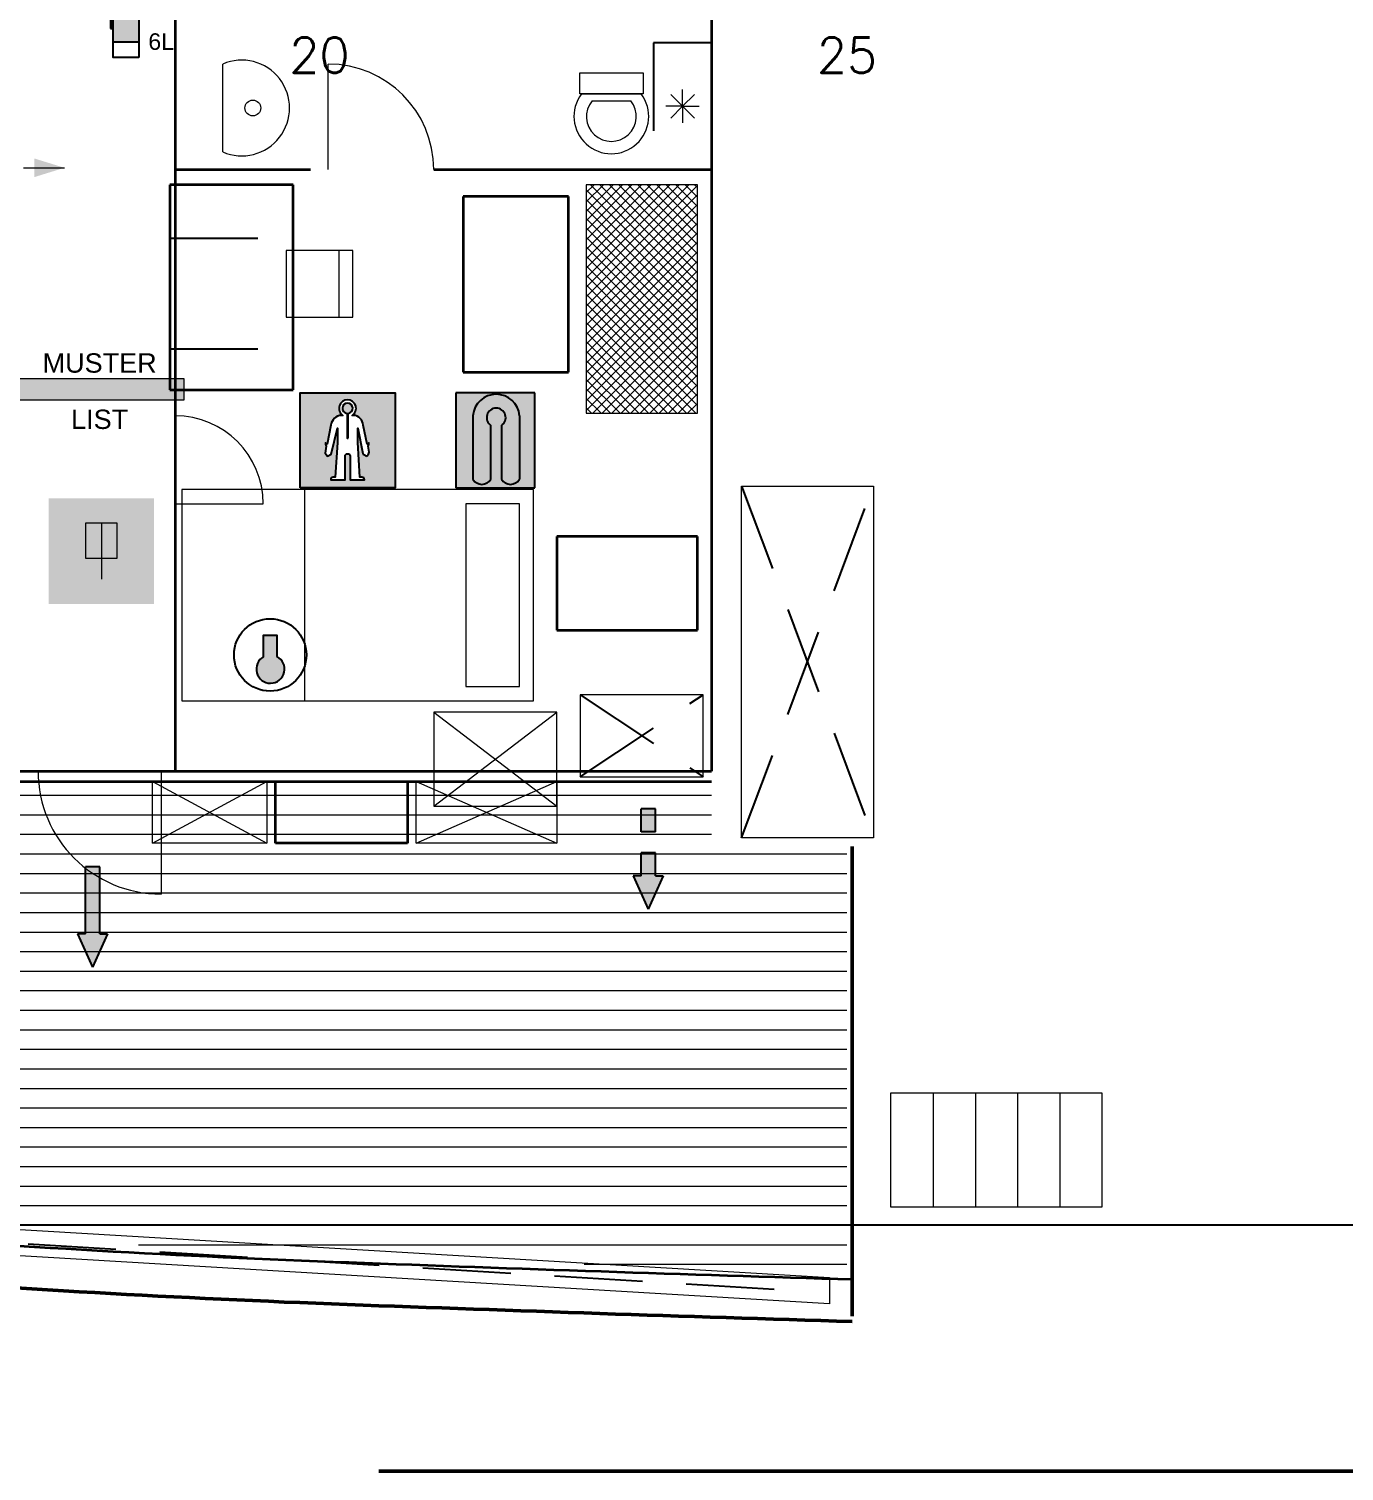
# Model space of a CAD drawing. Header units: millimetres. Extents: x -5000 to 92500, y -73000 to 27580.
# Drawn here: x 10348 to 17827, y -19401 to -11200 of the extents above; entities that cross this region are included whole.
import ezdxf
from ezdxf.enums import TextEntityAlignment as Align

# ---------------------------------------------------------------- set-up
doc = ezdxf.new("R2010")
doc.units = ezdxf.units.MM
doc.linetypes.add('DASHED_S', pattern=[750, 500, -250])
for name, color, linetype, lineweight in [('DASHED', 8, 'DASHED_S', 25), ('DETAIL', 9, 'Continuous', 13), ('DOOR', 4, 'Continuous', 18), ('FRAMES', 7, 'Continuous', 18), ('HULL', 7, 'Continuous', 50), ('STAIR', 6, 'Continuous', 18), ('STRUCT', 7, 'Continuous', 35), ('SYM-FF', 1, 'Continuous', 18), ('SYM-LSA', 3, 'Continuous', 18)]:
    doc.layers.add(name, color=color, linetype=linetype, lineweight=lineweight)
for name, color, linetype in [('dotted', 140, 'Continuous'), ('INER2', 151, 'Continuous'), ('out line', 230, 'Continuous'), ('SYMBOL', 31, 'Continuous'), ('VENT', 210, 'Continuous')]:
    doc.layers.add(name, color=color, linetype=linetype)
doc.styles.add('ARIAL', font='arial.ttf')
doc.styles.add('ROMANS', font='romans.shx')
doc.styles.add('SHIP', font='arial.ttf')
picture_1 = doc.add_image_def('image1.png', size_in_pixel=(1175, 900))
picture_2 = doc.add_image_def('image6.png', size_in_pixel=(4825, 900))

# ---------------------------------------------------------------- blocks, each defined once
blk = doc.blocks.new('POW 6KG')
at = {"layer": 'SYMBOL'}
h = blk.add_hatch(color=256, dxfattribs=at)
edge = h.paths.add_edge_path()
edge.add_line((-2247.4200258136975, -963.6192009591352), (-2247.303244625587, -963.6313865110191))
edge.add_line((-2247.303244625586, -963.6313865110193), (-2247.303244625586, -963.6190156958179))
edge.add_line((-2247.303244625586, -963.6190156958178), (-2247.4200258136966, -963.5965232628474))
edge.add_line((-2247.4200258136975, -963.5965232628474), (-2247.4200258136975, -963.5591904380902))
edge.add_line((-2247.4200258136975, -963.5591904380902), (-2247.279354521114, -963.5139095164924))
edge.add_line((-2247.279354521114, -963.5139095164924), (-2247.2901027316816, -963.4829566592714))
edge.add_line((-2247.2901027316816, -963.4829566592714), (-2247.5008851237453, -963.5283972702543))
edge.add_line((-2247.5008851237453, -963.5283972702543), (-2247.5008851237453, -963.614507001039))
h = blk.add_hatch(color=1, dxfattribs=at)
edge = h.paths.add_edge_path()
edge.add_line((-2247.2835674029097, -963.9244697578424), (-2247.6339577464537, -963.9244697578424))
edge.add_line((-2247.6339577464537, -963.9244697578424), (-2247.6339577464537, -964.0815855530288))
edge.add_arc((-2248.4661956785344, -964.1723856929001), 0.83717658889531, 353.7734533444123, 366.2265466555944, ccw=False)
edge.add_line((-2247.6339577464537, -964.2631858327713), (-2247.6339577464537, -964.4822860818001))
edge.add_line((-2247.6339577464537, -964.4822860818001), (-2247.2835674029097, -964.4822860818001))
edge.add_line((-2247.2835674029097, -964.4822860818001), (-2247.2835674029097, -963.9244697578424))
h.paths.add_polyline_path([(-2247.2835674029097, -964.6955419585124), (-2247.6339577464537, -964.6955419585123)])
edge = h.paths.add_edge_path()
edge.add_arc((-2247.4587625746817, -963.8639963246401), 0.17519517177217, 90.0000000002523, 172.1500419076046)
edge.add_line((-2247.632316015092, -963.8400682755318), (-2247.285209134272, -963.8400682755318))
edge.add_arc((-2247.4587625746817, -963.8639963246395), 0.17519517177161, 7.849958092273762, 90.0000000002523)
at = {"layer": 'dotted', "color": 6}
for points in [[(-2247.2900775207227, -963.4825057487608), (-2247.5008599127864, -963.5279463597437)], [(-2247.5008599127864, -963.5264930562929), (-2247.5008599127864, -963.6126027870775)], [(-2247.5008599127864, -963.6393654191772), (-2247.5008599127864, -963.6925324615634)], [(-2247.4200006027386, -963.5587395275796), (-2247.279329310155, -963.5134586059819)], [(-2247.4200006027386, -963.594619048886), (-2247.4200006027386, -963.5572862241289)], [(-2247.303219414627, -963.6171114818565), (-2247.4200006027386, -963.594619048886)], [(-2247.4200006027386, -963.6172967451739), (-2247.303219414627, -963.6294822970578)], [(-2247.4200006027386, -963.6925324615634), (-2247.4200006027386, -963.6172967451739)], [(-2247.303219414627, -963.6294822970578), (-2247.303219414627, -963.6171114818565)], [(-2247.279329310155, -963.5134586059819), (-2247.2900775207227, -963.4825057487608)], [(-2247.6339836981724, -963.8394787990538), (-2247.2868768173525, -963.8394787990538)], [(-2247.2852350859903, -963.9238802813645), (-2247.635625429534, -963.9238802813645)], [(-2247.6699285557634, -964.3016589398558), (-2247.6432174518322, -964.302038881887)], [(-2247.635625429534, -964.481696605322), (-2247.2852350859903, -964.481696605322)]]:
    blk.add_lwpolyline(points, dxfattribs=at)
blk.add_lwpolyline([(-2247.2852350859903, -964.6949524820343), (-2247.635625429534, -964.6949524820343), (-2247.635625429534, -963.8634068481617, -0.4142135623731), (-2247.4604302577623, -963.68821167639), (-2247.4604302577627, -963.68821167639, -0.4142135623731), (-2247.2852350859903, -963.8634068481617)], format="xyb", close=True, dxfattribs=at)
blk.add_lwpolyline([(-2247.5008599127864, -963.6925324615634, -0.10687168047263), (-2247.4200006027386, -963.6925324615634)], format="xyb", dxfattribs=at)
for points, knots in [([(-2247.5008599127864, -963.6126027870775), (-2247.5138353670136, -963.611818137293), (-2247.5269686732836, -963.6110325661814), (-2247.5675897126575, -963.6094031084076), (-2247.5952186930217, -963.6093630056149), (-2247.649180275673, -963.6169242005394), (-2247.6757347664966, -963.624630534879), (-2247.712304040535, -963.6474995596722), (-2247.7241489243174, -963.6576078061258), (-2247.744634411712, -963.6806518146544), (-2247.7534438275766, -963.6935720359893), (-2247.7693142810845, -963.7239286580855), (-2247.7756720042466, -963.7417860508898), (-2247.782417261523, -963.7782765605451), (-2247.78268838591, -963.7963627887021), (-2247.7773673663637, -963.8468145087884), (-2247.7666456921384, -963.8778500667919), (-2247.7456639098223, -963.927809419441), (-2247.7362048103514, -963.9475461222388), (-2247.7185905318324, -963.9855508920193), (-2247.7102843292932, -964.0039546570948), (-2247.695509105466, -964.0412941947288), (-2247.6892792978524, -964.0600588686609), (-2247.6798712058526, -964.0989041065964), (-2247.676544679206, -964.118929918529), (-2247.6696179784703, -964.1805218293846), (-2247.669100531779, -964.2235949661718), (-2247.6696050269984, -964.2789056648525), (-2247.6697664109593, -964.2902596569063), (-2247.6699285557634, -964.3016589398558)], [0.02710420956609, 0.02710420956609, 0.02710420956609, 0.02710420956609, 0.68084600824012, 0.68084600824012, 2.04253802472036, 2.04253802472036, 3.40423004120059, 3.40423004120059, 4.12641527205994, 4.12641527205994, 4.84860050291928, 4.84860050291928, 5.71813607233493, 5.71813607233493, 6.58767164175058, 6.58767164175058, 8.21871054384186, 8.21871054384186, 9.36402783654328, 9.36402783654328, 10.50934512924469, 10.50934512924469, 11.71664225434547, 11.71664225434547, 12.92393937944624, 12.92393937944624, 15.33853362964778, 15.33853362964778, 15.95792211018921, 15.95792211018921, 15.95792211018921, 15.95792211018921]), ([(-2247.6432174518322, -964.302038881887), (-2247.64200770984, -964.2169902654309), (-2247.64022887376, -964.0919325684836), (-2247.7166600718388, -963.9255022129115), (-2247.7811691449115, -963.7899836826379), (-2247.687585125977, -963.6280697126308), (-2247.5747210229824, -963.634897284362), (-2247.5008599127864, -963.6393654191772)], [0, 0, 0, 0, 297.9444576891252, 438.10527730470756, 661.8652525674617, 788.6914664628506, 1028.865983544751, 1028.865983544751, 1028.865983544751, 1028.865983544751])]:
    blk.add_open_spline(points, degree=3, knots=knots, dxfattribs=at)
at = {"layer": 'dotted', "color": 6, "style": 'ARIAL'}
for s, p in [('p', (-2247.105630040249, -964.110382849905)), ('6L', (-2247.155265892728, -964.5910768663555))]:
    blk.add_text(s, height=0.22566813876348, dxfattribs=at).set_placement(p)
blk = doc.blocks.new('FPR-FIRE EXTINGUISHER (POWDER)')
at = {"layer": 'dotted', "color": 51, "xscale": 0.45989954711139, "yscale": 0.45989954711139}
blk.add_blockref('POW 6KG', (1033.5726218828254, 443.38396989536614), dxfattribs=at)
blk = doc.blocks.new('heat detector')
at = {"layer": 'INER2'}
blk.add_hatch(color=242, dxfattribs=at).paths.add_polyline_path([(3383.5605160263844, -6499.3408005368565), (3383.5605160263844, -6499.132738803819), (3383.4313646197957, -6499.132738803819), (3383.4313646197957, -6499.342690502762, 4.00236905426871)])
at = {"layer": 'INER2', "color": 240}
blk.add_lwpolyline([(3383.4313646197957, -6499.342690502762), (3383.4313646197957, -6499.132738803819), (3383.5605160263844, -6499.132738803819), (3383.5605160263844, -6499.3408005368565)], dxfattribs=at)
at = {"layer": 'INER2', "color": 7}
blk.add_circle((3383.4953178791966, -6499.325617347051), 0.35153865267121, dxfattribs=at)
at = {"layer": 'INER2', "color": 240}
blk.add_arc((3383.4977133554025, -6499.462906233059), 0.13730978307247, 118.89491751812581, 62.78186392625075, dxfattribs=at)
blk = doc.blocks.new('FPR-TEMPERATURE DETECTOR')
at = {"layer": 'INER2', "color": 3, "xscale": 0.64519499421843, "yscale": 0.64519499421843}
blk.add_blockref('heat detector', (-2183.0142420571533, 4193.332354107924), dxfattribs=at)
blk = doc.blocks.new('MANUAL_CALL_POINT')
at = {"true_color": 0xe1232d}
h = blk.add_hatch(color=7, dxfattribs=at)
h.dxf.hatch_style = 1
h.paths.add_polyline_path([(-300, -300), (300, -300), (300, 300), (-300, 300)])
blk.add_line((0, 160), (0, -160))
blk.add_lwpolyline([(-90, -40), (90, -40), (90, 160), (-90, 160)], close=True)
blk = doc.blocks.new('MUSTER_LIST')
at = {"true_color": 0x6eb432}
h = blk.add_hatch(color=7, dxfattribs=at)
h.dxf.hatch_style = 1
h.paths.add_polyline_path([(-480, -60), (480, -60), (480, 60), (-480, 60)])
blk.add_lwpolyline([(-480, -60), (480, -60), (480, 60), (-480, 60)], close=True)
at = {"style": 'SHIP'}
for s, p in [('MUSTER', (0, 150)), ('LIST', (0, -170))]:
    blk.add_text(s, height=110, dxfattribs=at).set_placement(p, align=Align.MIDDLE_CENTER)
blk = doc.blocks.new('ES')
at = {"layer": 'INER2'}
h = blk.add_hatch(color=80, dxfattribs=at)
h.paths.add_polyline_path([(-2246.8132869839164, -1004.015652249382), (-2247.4613667942763, -1004.015652249382), (-2247.4613667942763, -1004.11021642055, -0.74587843385225), (-2247.40022800027, -1004.3232297269955), (-2247.3805776743275, -1004.3232297269955, -0.3963028580584), (-2247.251636437758, -1004.4567811892465), (-2247.1970118179283, -1004.7164246281752), (-2247.1732636601455, -1004.6979608155606), (-2247.1732636601455, -1004.7164246281753), (-2247.1811797166515, -1004.7428015027232), (-2247.1699807873765, -1004.8256422713201, -0.21397488306622), (-2247.177677302809, -1004.8516978448869), (-2247.1996505034303, -1004.8773235642112), (-2247.2390756870955, -1004.8586555330896, -0.17313174586296), (-2247.2548632000753, -1004.8428776606044), (-2247.323565897854, -1004.4974965698581), (-2247.323565897854, -1004.6926854423755), (-2247.2935978845176, -1005.1674691885501), (-2247.2661041610095, -1005.1674691885501, -0.4142135623731), (-2247.2329081473094, -1005.2006652022501), (-2247.2329081473094, -1005.2043968094683), (-2247.4281707805762, -1005.2043968094683), (-2247.4281707805762, -1004.878867325867, 0.41421356237306), (-2247.4613667942763, -1004.8456713121669), (-2247.4613667942763, -1005.3118118701013), (-2246.8132869839164, -1005.3118118701013)])
h.paths.add_polyline_path([(-2247.544369686406, -1004.3232297269955), (-2247.5247193604637, -1004.3232297269955, -0.7533561328392), (-2247.4613667942763, -1004.11021642055), (-2247.4613667942763, -1004.015652249382), (-2248.109446604636, -1004.015652249382), (-2248.109446604636, -1005.3118118701013), (-2247.4613667942763, -1005.3118118701013), (-2247.4613667942763, -1004.8457452103199, 0.43389836650549), (-2247.4967765801575, -1004.878867325867), (-2247.4967765801575, -1005.2043968094683), (-2247.6920392134243, -1005.2043968094683), (-2247.6920392134243, -1005.2006652022502, -0.41421356237453), (-2247.6588431997243, -1005.1674691885501), (-2247.631349476216, -1005.1674691885501), (-2247.6013814628795, -1004.6926854423754), (-2247.6013814628795, -1004.4974965698582), (-2247.686052532211, -1004.8535843784114), (-2247.7361875332786, -1004.8773235642112), (-2247.7678517417, -1004.8403959389817), (-2247.7546583200574, -1004.7428015027232), (-2247.7625743765634, -1004.7164246281753), (-2247.7625743765634, -1004.6979608155606), (-2247.7388262187806, -1004.7164246281752), (-2247.690321892294, -1004.4567811892465, -0.37187490644706)])
h.paths.add_polyline_path([(-2247.4613667942763, -1004.1546057987315, 0.96127593022853), (-2247.469194435545, -1004.2967144939998), (-2247.469194435545, -1004.6320186270351), (-2247.4613667942763, -1004.6320186270351)])
h.paths.add_polyline_path([(-2247.4613667942763, -1004.1546057987315), (-2247.4613667942763, -1004.6320186270351), (-2247.455752925189, -1004.6320186270351), (-2247.455752925189, -1004.2967144939998, 0.94643379716991)])
at = {"layer": 'dotted', "color": 6}
blk.add_line((-2247.690278011354, -1005.203320252697), (-2247.4950153780874, -1005.203320252697), dxfattribs=at)
blk.add_lwpolyline([(-2248.107685402566, -1005.31073531333), (-2248.107685402566, -1004.0145756926107), (-2246.8115257818463, -1004.0145756926107), (-2246.8115257818463, -1005.31073531333)], close=True, dxfattribs=at)
for points in [[(-2247.19788930136, -1004.8762470074399), (-2247.175916100739, -1004.8506212881158, 0.21397488306644), (-2247.1682195853064, -1004.8245657145488), (-2247.1794185145814, -1004.7417249459519), (-2247.1715024580753, -1004.7153480714039), (-2247.1715024580753, -1004.6968842587893), (-2247.195250615858, -1004.7153480714039), (-2247.249875235688, -1004.4557046324752, 0.39630285805848), (-2247.3788164722578, -1004.3221531702242), (-2247.3984667982, -1004.3221531702242, 3.42222312236389), (-2247.5229581583935, -1004.3221531702242), (-2247.542608484336, -1004.3221531702242, 0.37187490644685), (-2247.6885606902238, -1004.4557046324752), (-2247.7370650167104, -1004.7153480714039), (-2247.7608131744933, -1004.6968842587893), (-2247.7608131744933, -1004.7153480714039), (-2247.7528971179872, -1004.7417249459519), (-2247.7660905396297, -1004.8393193822105), (-2247.7344263312084, -1004.8762470074399), (-2247.6842913301407, -1004.8525078216401), (-2247.5996202608094, -1004.4964200130869), (-2247.5996202608094, -1004.6916088856041), (-2247.629588274146, -1005.1663926317788), (-2247.657081997654, -1005.1663926317788, 0.4142135623731), (-2247.690278011354, -1005.1995886454788), (-2247.690278011354, -1005.203320252697), (-2247.4950153780874, -1005.203320252697), (-2247.4950153780874, -1004.8777907690957, -0.41421356237311), (-2247.4618193643873, -1004.8445947553956), (-2247.459605592206, -1004.8445947553956, -0.41421356237308), (-2247.426409578506, -1004.8777907690957), (-2247.426409578506, -1005.203320252697), (-2247.2311469452393, -1005.203320252697), (-2247.2311469452393, -1005.1995886454788, 0.4142135623731), (-2247.2643429589393, -1005.1663926317788), (-2247.2918366824474, -1005.1663926317788), (-2247.321804695784, -1004.6916088856041), (-2247.321804695784, -1004.4964200130869), (-2247.253101998005, -1004.8418011038331, 0.17313174586298), (-2247.2373144850253, -1004.8575789763183)], [(-2247.4539917231186, -1004.6309420702638), (-2247.4539917231186, -1004.2956379372285, 21.14603103497981), (-2247.467433233475, -1004.2956379372285), (-2247.467433233475, -1004.6309420702638)]]:
    blk.add_lwpolyline(points, format="xyb", close=True, dxfattribs=at)
blk = doc.blocks.new('FPR-IMMERSION SUIT')
at = {"layer": 'dotted', "color": 1, "xscale": 0.45989954711139, "yscale": 0.45989954711139}
blk.add_blockref('ES', (1033.606059751016, 462.044147819528), dxfattribs=at)
blk = doc.blocks.new('LJ')
at = {"layer": 'dotted'}
blk.add_hatch(color=51, dxfattribs=at).paths.add_polyline_path([(-2247.773030828383, -989.9803595086174), (-2247.773030828383, -990.8477617856424, 0.55707684711611), (-2247.526595430245, -990.8477617856423), (-2247.526595430245, -990.1147350645149, -3.32216852487767), (-2247.383562662109, -990.1147350645149), (-2247.383562662109, -990.8477617856425, 0.5570768471147), (-2247.1371272639713, -990.8477617856424), (-2247.1371272639713, -989.9803595086174, 0.92057036319482)])
at = {"layer": 'out line'}
h = blk.add_hatch(color=80, dxfattribs=at)
h.paths.add_polyline_path([(-2248.0067055316404, -990.9656272401186), (-2246.926420331418, -990.9656272401186), (-2246.926420331418, -989.6672839523537), (-2248.0067055316404, -989.6672839523537)])
h.paths.add_polyline_path([(-2247.1371272639713, -989.9803595086156), (-2247.1371272639713, -990.8477617856428, -0.55707684711471), (-2247.383562662109, -990.8477617856431), (-2247.383562662109, -990.114735064515, 3.3221685248738), (-2247.526595430245, -990.114735064515), (-2247.526595430245, -990.8477617856425, -0.55707684711616), (-2247.773030828383, -990.8477617856428), (-2247.773030828383, -989.9803595086197, -0.92057036319669)])
at = {"layer": 'dotted', "color": 6}
for p, q in [((-2246.9246591293477, -989.6662073955823), (-2248.00494432957, -989.6662073955823)), ((-2248.00494432957, -989.6662073955823), (-2248.00494432957, -990.9645506833472)), ((-2246.9246591293477, -990.9645506833472), (-2246.9246591293477, -989.6662073955823)), ((-2247.771269626313, -989.9792829518461), (-2247.771269626313, -990.8466852288714)), ((-2247.135366061901, -989.9792829518462), (-2247.135366061901, -990.8466852288714)), ((-2247.5248342281748, -990.8466852288714), (-2247.5248342281748, -990.1136585077436)), ((-2247.381801460039, -990.1136585077436), (-2247.381801460039, -990.8466852288714)), ((-2248.00494432957, -990.9645506833472), (-2246.9246591293477, -990.9645506833472))]:
    blk.add_line(p, q, dxfattribs=at)
for centre, radius, start, end in [((-2247.453317844107, -990.0056272770282), 0.31904131280642, 4.736500151010394, 175.26349984898943), ((-2247.453317844107, -990.0056272770282), 0.12955824944799, 303.50445198960375, 236.4955480103963), ((-2247.648051927244, -990.7704130031625), 0.14491395301503, 211.7576655662388, 328.2423344337807), ((-2247.25858376097, -990.7704130031625), 0.14491395301503, 211.7576655662388, 328.2423344337807)]:
    blk.add_arc(centre, radius, start, end, dxfattribs=at)
blk = doc.blocks.new('FPR-LIFE JAKET')
at = {"layer": 'dotted', "color": 51, "xscale": 0.45989954711139, "yscale": 0.45989954711139}
blk.add_blockref('LJ', (1033.6084494521851, 455.4458418716804), dxfattribs=at)
blk = doc.blocks.new('arro')
at = {"layer": 'INER2'}
blk.add_hatch(color=80, dxfattribs=at).paths.add_polyline_path([(1721.956473429288, -4085.056881994871), (1721.956473429288, -4085.1635585053536), (1721.043548659883, -4085.1635585053536), (1721.0432918002134, -4085.358723716121), (1721.956473429288, -4085.358723716121), (1721.956473429288, -4085.4654002266034), (1722.4125973716891, -4085.2611411107373)])
at = {"layer": 'dotted', "color": 6}
for p, q in [((1721.9569113281004, -4085.1635585053536), (1721.9569113281004, -4085.056881994871)), ((1721.9569113281004, -4085.056881994871), (1722.413035270502, -4085.2611411107373)), ((1721.0439865586955, -4085.1635585053536), (1721.0437296990258, -4085.358723716121)), ((1721.9569113281004, -4085.1635585053536), (1721.0439865586955, -4085.1635585053536)), ((1721.9569113281004, -4085.4654002266034), (1722.413035270502, -4085.2611411107373)), ((1721.9569113281004, -4085.358723716121), (1721.0439865586955, -4085.358723716121)), ((1721.9569113281004, -4085.358723716121), (1721.9569113281004, -4085.4654002266034))]:
    blk.add_line(p, q, dxfattribs=at)
blk = doc.blocks.new('FPR-PRIMARY MEANS OF ESCAPE')
at = {"layer": 'VENT', "color": 1, "xscale": 0.45989954711139, "yscale": 0.45989954711139}
blk.add_blockref('arro', (-791.822002658836, 1878.8097486285878), dxfattribs=at)
blk = doc.blocks.new('SEG')
at = {"layer": 'INER2'}
h = blk.add_hatch(color=80, dxfattribs=at)
h.paths.add_polyline_path([(-2246.7749817498398, -924.4314208945534), (-2247.231105692241, -924.2271617786868), (-2247.231105692241, -924.33383828917), (-2247.541388942604, -924.33383828917), (-2247.541388942604, -924.5290034999365), (-2247.231105692241, -924.5290034999365), (-2247.231105692241, -924.6356800104198)])
h.paths.add_polyline_path([(-2248.144030461646, -924.33383828917), (-2248.144287321316, -924.5290034999365), (-2247.829534066507, -924.5290034999365), (-2247.829534066507, -924.33383828917)])
at = {"layer": 'dotted', "color": 6}
for p, q in [((-2247.2306677934284, -924.3338382891702), (-2247.2306677934284, -924.227161778687)), ((-2247.2306677934284, -924.227161778687), (-2246.774543851027, -924.4314208945535)), ((-2248.1435925628334, -924.3338382891702), (-2248.143849422503, -924.5290034999367)), ((-2247.8290961676953, -924.3338382891702), (-2248.1435925628334, -924.3338382891702)), ((-2247.8290961676953, -924.3338382891702), (-2247.8290961676953, -924.5290034999367)), ((-2247.2306677934284, -924.3338382891702), (-2247.5409510437917, -924.3338382891702)), ((-2247.5409510437917, -924.3338382891702), (-2247.5409510437917, -924.5290034999367)), ((-2247.2306677934284, -924.6356800104201), (-2246.774543851027, -924.4314208945535)), ((-2247.8290961676953, -924.5290034999367), (-2248.1435925628334, -924.5290034999367)), ((-2247.2306677934284, -924.5290034999367), (-2247.5409510437917, -924.5290034999367)), ((-2247.2306677934284, -924.5290034999367), (-2247.2306677934284, -924.6356800104201))]:
    blk.add_line(p, q, dxfattribs=at)
blk = doc.blocks.new('FPR-SECONDARY MEANS OR ESCAPE')
at = {"layer": 'dotted', "color": 3, "xscale": 0.45989954711139, "yscale": 0.45989954711139}
blk.add_blockref('SEG', (1033.6055673793094, 425.14559180494416), dxfattribs=at)

msp = doc.modelspace()

# ---------------------------------------------------------------- hatches: boundary and pattern name
at = {"layer": 'DETAIL'}
h = msp.add_hatch(dxfattribs=at)
h.set_pattern_fill('LINE', scale=35)
h.set_pattern_definition([(0, (0, 0), (0, 111.125), [])])
h.paths.add_polyline_path([(2950, -4920), (5000, -4400), (9300, -3960), (15000, -3710), (15000, -6160), (14230, -6160), (14230, -6520), (4000, -6520), (4000, -15480), (14230, -15480), (14230, -15840), (15000, -15840), (15000, -18290), (9300, -18040), (5000, -17600), (2950, -17080)])
h = msp.add_hatch(dxfattribs=at)
h.set_pattern_fill('ANSI37', color=8, scale=12)
h.set_pattern_definition([(45, (0, 0), (-26.9407683636, 26.9407683636), []), (135, (0, 0), (-26.9407683636, -26.9407683636), [])])
h.paths.add_polyline_path([(13517, -13386), (14150, -13386), (14150, -12086), (13517, -12086)])
at = {"layer": 'STAIR'}
h = msp.add_hatch(color=7, dxfattribs=at)
h.dxf.hatch_style = 1
h.paths.add_polyline_path([(10550, -11990), (10378.039431957392, -11936.806362800959), (10378.039431957392, -12043.193637199041)])

# ---------------------------------------------------------------- linework, layer by layer
at = {"layer": 'DASHED'}
for p, q in [((14230, -11280), (13900, -11280)), ((13900, -11280), (13900, -12000)), ((14230, -12000), (14230, -11280)), ((13900, -12000), (14230, -12000)), ((11150, -12390), (11850, -12390)), ((11150, -13020), (11850, -13020)), ((14400, -13800), (15150, -15800)), ((14400, -15800), (15150, -13800)), ((13483, -15453), (14183, -14986)), ((13483, -14986), (14183, -15453)), ((6600, -17880), (14800, -18380))]:
    msp.add_line(p, q, dxfattribs=at)
at = {"layer": 'DETAIL'}
for p, q in [((11450, -11900), (11450, -11400)), ((13480, -11450), (13840, -11450)), ((13480, -11570), (13480, -11450)), ((13840, -11450), (13840, -11570)), ((14065, -11640), (14065, -11544.96)), ((13840, -11570), (13480, -11570)), ((13490, -11570), (13830, -11570)), ((13550, -11610), (13770, -11610)), ((14065, -11640), (13969.96, -11640)), ((14065, -11640), (13997.79657151603, -11572.79657151603)), ((14065, -11640), (13997.79657151603, -11707.20342848397)), ((14065, -11640), (14132.20342848397, -11572.79657151603)), ((14065, -11640), (14160.04, -11640)), ((14065, -11640), (14065, -11735.04)), ((14065, -11640), (14132.20342848397, -11707.20342848397)), ((14150, -12086), (13517, -12086)), ((13517, -12086), (13517, -13386)), ((14150, -13386), (14150, -12086)), ((11810, -12460), (11810, -12840)), ((12190, -12460), (11810, -12460)), ((12110, -12460), (12110, -12840)), ((12190, -12840), (12190, -12460)), ((11810, -12840), (12190, -12840)), ((13517, -13386), (14150, -13386)), ((13217, -13820), (11217, -13820)), ((11217, -13820), (11217, -15020)), ((11917, -15020), (11917, -13820)), ((13217, -15020), (13217, -13820)), ((14400, -13800), (15150, -13800)), ((14400, -15800), (14400, -13800)), ((15150, -13800), (15150, -15800)), ((13137, -13900), (12833, -13900)), ((12833, -13900), (12833, -14940)), ((13137, -14940), (13137, -13900)), ((12833, -14940), (13137, -14940)), ((14183, -14986), (13483, -14986)), ((13483, -14986), (13483, -15453)), ((14183, -15453), (14183, -14986)), ((11217, -15020), (13217, -15020)), ((13350, -15086), (12650, -15086)), ((12650, -15086), (12650, -15620)), ((12650, -15620), (13350, -15086)), ((12650, -15086), (13350, -15620)), ((13350, -15620), (13350, -15086)), ((11050, -15480), (11700, -15480)), ((11050, -15830), (11050, -15480)), ((11050, -15480), (11700, -15830)), ((11050, -15830), (11700, -15480)), ((11700, -15480), (11700, -15830)), ((12550, -15480), (13350, -15480)), ((12550, -15830), (12550, -15480)), ((12550, -15480), (13350, -15830)), ((12550, -15830), (13350, -15480)), ((13350, -15480), (13350, -15830)), ((13483, -15453), (14183, -15453)), ((12650, -15620), (13350, -15620)), ((15150, -15800), (14400, -15800)), ((11700, -15830), (11050, -15830)), ((13350, -15830), (12550, -15830)), ((6500, -17800), (14900, -18300)), ((14900, -18450), (6500, -17950)), ((14900, -18300), (14900, -18450))]:
    msp.add_line(p, q, dxfattribs=at)
msp.add_circle((11621, -11650), 45, dxfattribs=at)
for centre, radius, start, end in [((11557.763157894737, -11650), 272.23684210526307, 246.68141469295404, 113.31858530704596), ((13660, -11697.5), 212.5, 143.13010235415598, 36.86989764584402), ((13660, -11698.695652173912), 141.30434782608694, 141.11993034364764, 38.880069656352376)]:
    msp.add_arc(centre, radius, start, end, dxfattribs=at)
at = {"layer": 'DOOR'}
for p, q in [((12050, -12000), (12050, -11400)), ((11180, -13900), (11680, -13900)), ((11100, -15420), (11100, -16120))]:
    msp.add_line(p, q, dxfattribs=at)
for centre, radius, start, end in [((12050, -12000), 600, 0, 90), ((11180, -13900), 500, 0, 90), ((11100, -15420), 700, 180, 270)]:
    msp.add_arc(centre, radius, start, end, dxfattribs=at)
at = {"layer": 'HULL'}
for p, q in [((15030, -15850), (15030, -18520)), ((14340, -19400), (70500, -19400))]:
    msp.add_line(p, q, dxfattribs=at)
for centre, radius, start, end in [((14892.473554833698, 54821.92548319703), 73326.26649293666, 265.618060998378, 267.8630122555402), ((26822.773361915562, 374542.4453971944), 393269.29721491324, 267.8630122555403, 268.2816419983446), ((14340.000000000133, -1173448.867301543), 1154048.867301543, 90.00000000000001, 90.09936803524435)]:
    msp.add_arc(centre, radius, start, end, dxfattribs=at)
at = {"layer": 'STAIR'}
for p, q in [((10317, -11990), (10550, -11990)), ((15250, -17250), (16450, -17250)), ((15250, -17900), (15250, -17250)), ((15490, -17250), (15490, -17900)), ((15730, -17250), (15730, -17900)), ((15970, -17250), (15970, -17900)), ((16210, -17250), (16210, -17900)), ((16450, -17250), (16450, -17900)), ((16450, -17900), (15250, -17900))]:
    msp.add_line(p, q, dxfattribs=at)
at = {"layer": 'STRUCT'}
for p, q in [((14230, -6580), (14230, -15420)), ((11180, -10350), (11180, -15420)), ((11180, -12000), (11950, -12000)), ((12650, -12000), (14230, -12000)), ((11850, -12086), (11150, -12086)), ((11150, -12086), (11150, -13253)), ((11850, -13253), (11850, -12086)), ((13417, -12153), (12817, -12153)), ((12817, -12153), (12817, -13153)), ((13417, -13153), (13417, -12153)), ((12817, -13153), (13417, -13153)), ((11150, -13253), (11850, -13253)), ((14150, -14086), (13350, -14086)), ((13350, -14086), (13350, -14620)), ((14150, -14620), (14150, -14086)), ((13350, -14620), (14150, -14620)), ((4000, -15480), (14230, -15480)), ((4060, -15420), (14230, -15420)), ((11750, -15480), (12500, -15480)), ((11750, -15830), (11750, -15480)), ((12500, -15480), (12500, -15830)), ((12500, -15830), (11750, -15830))]:
    msp.add_line(p, q, dxfattribs=at)
for centre, radius, start, end in [((14892.473554833698, 54821.92548319703), 73086.26649293666, 265.618060998378, 267.8630122555402), ((26822.773361915562, 374542.4453971944), 393029.29721491324, 267.8630122555403, 268.2816419983446)]:
    msp.add_arc(centre, radius, start, end, dxfattribs=at)

# ---------------------------------------------------------------- block references
at = {"layer": 'SYM-FF', "xscale": 906.54, "yscale": 906.54}
for name, p in [('FPR-FIRE EXTINGUISHER (POWDER)', (10930, -11110)), ('FPR-TEMPERATURE DETECTOR', (11720, -14760))]:
    msp.add_blockref(name, p, dxfattribs=at)
at = {"layer": 'SYM-FF'}
msp.add_blockref('MANUAL_CALL_POINT', (10760, -14170), dxfattribs=at)
at = {"layer": 'SYM-LSA'}
msp.add_blockref('MUSTER_LIST', (10750, -13250), dxfattribs=at)
at = {"layer": 'SYM-LSA', "xscale": 906.54, "yscale": 906.54}
for name, p in [('FPR-IMMERSION SUIT', (12160, -13540)), ('FPR-LIFE JAKET', (13000, -13540))]:
    msp.add_blockref(name, p, dxfattribs=at)
at = {"layer": 'SYM-LSA', "xscale": 906.54, "yscale": 906.54, "rotation": 270}
for name, p in [('FPR-SECONDARY MEANS OR ESCAPE', (13870, -15920)), ('FPR-PRIMARY MEANS OF ESCAPE', (10710, -16250))]:
    msp.add_blockref(name, p, dxfattribs=at)

# ---------------------------------------------------------------- texts
at = {"layer": 'FRAMES', "style": 'ROMANS'}
for s, p in [('20', (12000, -11350)), ('25', (15000, -11350))]:
    msp.add_text(s, height=200, dxfattribs=at).set_placement(p, align=Align.MIDDLE_CENTER)

# ---------------------------------------------------------------- pictures from other files: only their frames are drawn
at = {"layer": '0-REFERENCE-IMAGE'}
image = msp.add_image(picture_1, insert=(-5000, -20000), size_in_units=(23500, 18000), dxfattribs=dict(at, fade=50))
image = msp.add_image(picture_2, insert=(-4500, -36000), size_in_units=(96500, 18000), dxfattribs=dict(at, fade=50))

doc.saveas('drawing.dxf')
